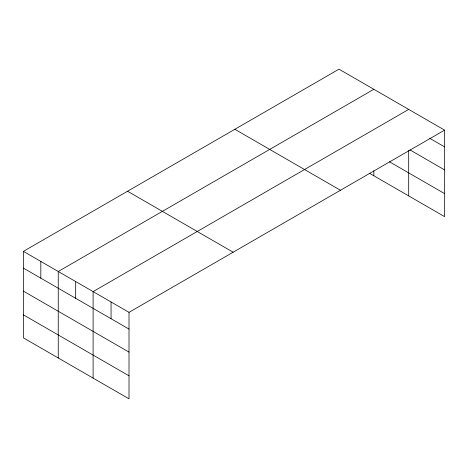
<?xml version="1.0" encoding="UTF-8"?>
<svg xmlns="http://www.w3.org/2000/svg" width="468" height="468" viewBox="0 0 468 468"><rect width="100%" height="100%" fill="white"/><g stroke="black" fill="none" stroke-linecap="round" stroke-linejoin="round"><path stroke-width="0.7" d="M23.4 251.369L129.01 312.343L129.01 398.835L23.4 337.861L23.4 251.369L338.99 69.165L444.6 130.139L444.6 216.631L369.486 173.265M373.844 89.283L58.248 271.493L58.248 357.985M408.693 109.407L93.103 291.611L93.103 378.103M129.01 312.343L444.6 130.139M429.741 138.306L444.6 146.882M409.933 149.883L444.6 169.902M389.399 161.747L444.6 193.612M234.848 129.291L340.452 190.265M127.548 191.242L233.152 252.217M23.4 268.111L129.01 329.086M23.4 291.131L129.01 352.106M23.4 314.847L129.01 375.816M408.693 150.608L408.693 195.899M373.844 170.744L373.844 175.781M111.056 301.977L111.056 318.72M75.676 281.549L75.676 298.297M40.827 261.431L40.827 278.173"/></g></svg>
